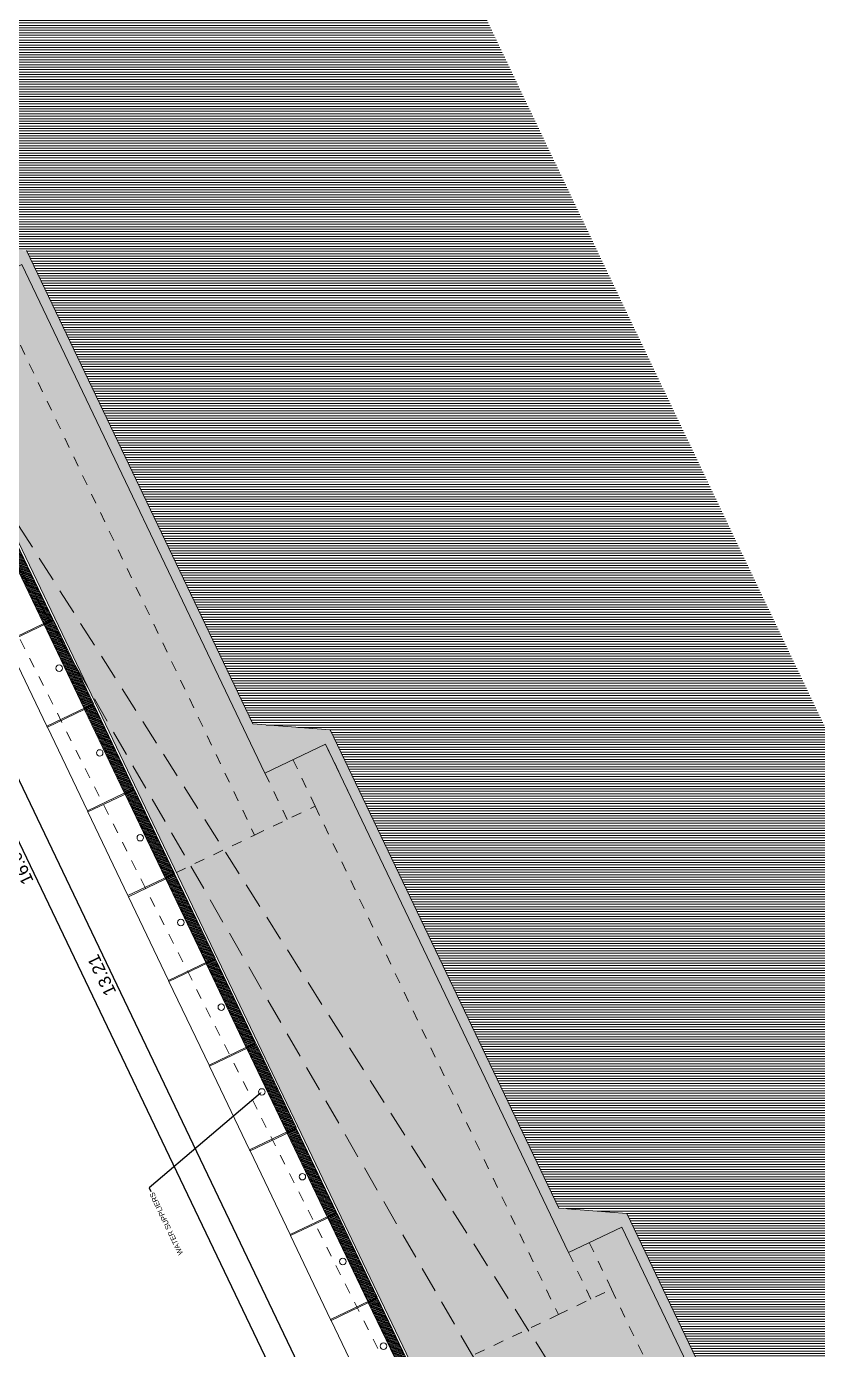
# Model space of a CAD drawing. Header units: metres. Extents: x 679304 to 680626, y 2747329 to 2750056.
# Drawn here: x 679422.39 to 679430.07, y 2747419.99 to 2747432.82 of the extents above; entities that cross this region are included whole.
import ezdxf
from ezdxf import colors
from ezdxf.entities.mleader import LeaderData, LeaderLine
from ezdxf.math import Vec2, Vec3

# ---------------------------------------------------------------- set-up
doc = ezdxf.new("R2010")
doc.units = ezdxf.units.M
doc.linetypes.add('HIDDEN', pattern=[0.375, 0.25, -0.125])
doc.linetypes.add('TRAZOS2', pattern=[9.524999999999999, 6.349999999999999, -3.174999999999999])
for name, color, linetype in [('01-TX', 7, 'Continuous'), ('01-TX-Dimensions_1-50', 157, 'Continuous'), ('COTAUX', 7, 'Continuous')]:
    doc.layers.add(name, color=color, linetype=linetype)
for name, color, linetype, lineweight in [('02-L-projecció', 6, 'Continuous', 5), ('02-L-seccionat', 4, 'Continuous', 5), ('3-TR terra compactada', 45, 'Continuous', 0)]:
    doc.layers.add(name, color=color, linetype=linetype, lineweight=lineweight)
for name, color, linetype, lineweight, true_color in [('02-L-projecció 2', 251, 'Continuous', 5, 0x636363), ('3-TR D formigó', 251, 'Continuous', 5, 0x666666), ('3-TR tot_u', 8, 'Continuous', 5, 0x787878)]:
    doc.layers.add(name, color=color, linetype=linetype, lineweight=lineweight, true_color=true_color)
doc.styles.get("Standard").update_dxf_attribs({"font": 'arial.ttf'})
doc.dimstyles.new('E50', dxfattribs={"dimscale": 0.03, "dimtxt": 4, "dimasz": 0.5, "dimexe": 0.1, "dimexo": 15, "dimgap": 1, "dimtad": 1, "dimzin": 0, "dimdsep": 46, "dimtxsty": 'Standard', "dimblk1": 'LINCOT200', "dimblk2": 'LINCOT200', "dimsah": 1, "dimcen": 0.1, "dimdle": 0.1, "dimclrt": 256, "dimadec": 0, "dimazin": 0, "dimtfac": 0.0153846153846154, "dimtofl": 0, "dimtmove": 0, "dimatfit": 3, "dimldrblk": 'LINCOT200', "dimfxl": 1, "dimtolj": 1, "dimtzin": 0, "dimarcsym": 0})
pattern_1 = [(140.2657052682364, (0, 0), (0.015094048204164, 0.1822566261451429), [0.01905, -0.2095499999999999]), (85.26570526823643, (0, 0), (-0.1908913524536957, -0.0361290523655072), [0.01524, -0.1676405841699999]), (190.7171499682364, (0.0012578340247273, 0.0151880029588938), (-0.1757972964594494, 0.1461275733350754), [0.0161900088, -0.1780902445999999]), (136.4499052682364, (-0.0507994536310434, -0.0002355808392167), (0.0407847698064164, 0.2712710937435791), [0.028575, -0.3143249999999999]), (186.9012628782364, (-0.0474007506854832, 0.0223703235387802), (-0.248524405585019, 0.2362541636179226), [0.02428502314, -0.26713560816]), (81.4498564382365, (-0.0507994536310434, -0.0002355808392167), (-0.2485244055728927, 0.236254163631453), [0.02285996707, -0.25145973192]), (111.2657052682364, (-0.0382173806428909, 0.0252230414189398), (0.1015609996681333, 0.1520870071589396), [0.01905, -0.2095499999999999]), (56.26570526823645, (-0.0382173806428909, 0.0252230414189398), (-0.1844725872360155, 0.0609472077343225), [0.01524, -0.16764]), (161.7171502682364, (-0.0297539639286697, 0.0378969581797719), (-0.0829115885169779, 0.2130342145507936), [0.0161900088, -0.1780899375999999]), (127.7657052682364, (0, 0), (-0.0845684527995312, 0.0026964532210802), [0, -0.165608, 0, -0.17018, 0, -0.168275]), (97.76570526823637, (0, 0), (-0.1004893681048352, 0.066354365092064), [0, -0.097028, 0, -0.1617979999999999, 0, -0.064135]), (57.76570526823642, (0.0002626720815897, -0.0566413912456483), (0.0050998925121989, 0.1356157037433498), [0, -0.0635, 0, -0.1981199999999999, 0, -0.2628899999999998]), (47.76570526823642, (0.0003804634325206, -0.0820411178283394), (-0.0261131541353712, 0.1480096753778696), [0, -0.08255, 0, -0.1315719999999999, 0, -0.1866899999999999])]

# ---------------------------------------------------------------- blocks, each defined once
blk = doc.blocks.new('Long section P1')
at = {"layer": '3-TR D formigó'}
h = blk.add_hatch(dxfattribs=at)
h.set_pattern_fill('_USER', color=256, scale=0.008, angle=45.00369072608052, pattern_type=0)
h.set_pattern_definition([(45.00369072608051, (6.623404463753104, 0.6952112559229136), (-0.0056572186258434, 0.0056564898496692), [])])
h.paths.add_polyline_path([(15.69224042911082, 6.304559260141104), (16.59224042855203, 6.304559260141104), (16.59224042808637, 6.404559285845607), (15.69224042864516, 6.404559286311268)])
h = blk.add_hatch(color=256, dxfattribs=at)
h.dxf.hatch_style = 1
h.paths.add_polyline_path([(16.603440429084, 6.404559285612776), (16.59224042808637, 6.404559285845607), (16.59224042855203, 6.30455925874412), (16.60344042815268, 6.304559259908273)])
h = blk.add_hatch(dxfattribs=at)
h.set_pattern_fill('_USER', color=256, scale=0.008, angle=45.00369072608052, pattern_type=0)
h.set_pattern_definition([(45.00369072608051, (7.534604463726282, 0.6952112559229136), (-0.0056572186258434, 0.0056564898496692), [])])
h.paths.add_polyline_path([(16.60344042815268, 6.304559260141104), (17.50344042852521, 6.304559260141104), (17.50344042852521, 6.404559285612776), (16.603440429084, 6.404559285612776)])
h = blk.add_hatch(color=256, dxfattribs=at)
h.dxf.hatch_style = 1
h.paths.add_polyline_path([(17.51464042859152, 6.404559285845607), (17.50344042852521, 6.404559285612776), (17.50344042945653, 6.304559259209781), (17.51464042812586, 6.304559259675443)])
h = blk.add_hatch(dxfattribs=at)
h.set_pattern_fill('_USER', color=256, scale=0.008, angle=45.00369072608052, pattern_type=0)
h.set_pattern_definition([(45.00369072608051, (8.44580446369946, 0.6952112559229136), (-0.0056572186258434, 0.0056564898496692), [])])
h.paths.add_polyline_path([(17.51464042812586, 6.304559259908273), (18.41464042849839, 6.304559260141104), (18.41464042849839, 6.404559285845607), (17.51464042859152, 6.404559285845607)])
h = blk.add_hatch(color=256, dxfattribs=at)
h.dxf.hatch_style = 1
h.paths.add_polyline_path([(18.42584042903036, 6.404559286078438), (18.41464042849839, 6.404559285845607), (18.41464042849839, 6.304559259209781), (18.42584042809903, 6.304559259209781)])
h = blk.add_hatch(dxfattribs=at)
h.set_pattern_fill('_USER', color=256, scale=0.008, angle=45.00369072608052, pattern_type=0)
h.set_pattern_definition([(45.00369072608051, (9.357004463672636, 0.6952112559229136), (-0.0056572186258434, 0.0056564898496692), [])])
h.paths.add_polyline_path([(18.4258404285647, 6.304559259675443), (19.32584042893722, 6.304559260141104), (19.32584042893722, 6.404559285845607), (18.42584042903036, 6.404559286078438)])
h = blk.add_hatch(color=256, dxfattribs=at)
h.dxf.hatch_style = 1
h.paths.add_polyline_path([(19.33704042900354, 6.404559285845607), (19.32584042893722, 6.404559285845607), (19.32584042847156, 6.30455925874412), (19.33704042807221, 6.304559259675443)])
h = blk.add_hatch(dxfattribs=at)
h.set_pattern_fill('_USER', color=256, scale=0.008, angle=45.00369072608052, pattern_type=0)
h.set_pattern_definition([(45.00369072608051, (10.26820446411147, 0.6952112556900829), (-0.0056572186258434, 0.0056564898496692), [])])
h.paths.add_polyline_path([(19.33704042900354, 6.304559260141104), (20.2370404289104, 6.304559259675443), (20.23704042937607, 6.404559285845607), (19.33704042900354, 6.404559285845607)])
h = blk.add_hatch(color=256, dxfattribs=at)
h.dxf.hatch_style = 1
h.paths.add_polyline_path([(20.24824042851105, 6.404559285612776), (20.23704042937607, 6.404559285845607), (20.23704042844475, 6.30455925874412), (20.24824042851105, 6.304559259675443)])
h = blk.add_hatch(dxfattribs=at)
h.set_pattern_fill('_USER', color=256, scale=0.008, angle=45.00369072608052, pattern_type=0)
h.set_pattern_definition([(45.00369072608051, (11.17940446408465, 0.695211256388575), (-0.0056572186258434, 0.0056564898496692), [])])
h.paths.add_polyline_path([(20.24824042897671, 6.304559260141104), (21.14824042795226, 6.304559260141104), (21.14824042888358, 6.404559285845607), (20.24824042851105, 6.404559285612776)])
h = blk.add_hatch(color=256, dxfattribs=at)
h.dxf.hatch_style = 1
h.paths.add_polyline_path([(21.15944042801857, 6.404559286311268), (21.14824042888358, 6.404559285845607), (21.14824042888358, 6.304559259209781), (21.15944042848423, 6.304559259675443)])
h = blk.add_hatch(dxfattribs=at)
h.set_pattern_fill('_USER', color=256, scale=0.008, angle=45.00369072608052, pattern_type=0)
h.set_pattern_definition([(45.00369072608051, (12.09060446405783, 0.6952112559229136), (-0.0056572186258434, 0.0056564898496692), [])])
h.paths.add_polyline_path([(21.15944042894989, 6.304559259675443), (22.0594404283911, 6.304559260141104), (22.05944042885676, 6.404559285845607), (21.15944042801857, 6.404559286311268)])
h = blk.add_hatch(color=256, dxfattribs=at)
h.dxf.hatch_style = 1
h.paths.add_polyline_path([(22.07064042892307, 6.404559286311268), (22.05944042885676, 6.404559285845607), (22.05944042792544, 6.304559259209781), (22.07064042938873, 6.304559259675443)])
h = blk.add_hatch(dxfattribs=at)
h.set_pattern_fill('_USER', color=256, scale=0.008, angle=45.00369072608052, pattern_type=0)
h.set_pattern_definition([(45.00369072608051, (13.00180446403101, 0.6952112559229136), (-0.0056572186258434, 0.0056564898496692), [])])
h.paths.add_polyline_path([(22.07064042892307, 6.304559260141104), (22.97064042882994, 6.304559260141104), (22.9706404292956, 6.404559285845607), (22.07064042892307, 6.404559286311268)])
h = blk.add_hatch(color=256, dxfattribs=at)
h.dxf.hatch_style = 1
h.paths.add_polyline_path([(22.98184042889625, 6.404559285845607), (22.9706404292956, 6.404559285845607), (22.97064042882994, 6.30455925874412), (22.98184042843059, 6.304559259675443)])
h = blk.add_hatch(dxfattribs=at)
h.set_pattern_fill('_USER', color=256, scale=0.008, angle=45.00369072608052, pattern_type=0)
h.set_pattern_definition([(45.00369072608051, (13.91300446400419, 0.6952112559229136), (-0.0056572186258434, 0.0056564898496692), [])])
h.paths.add_polyline_path([(22.98184042982757, 6.304559259675443), (23.88184042926878, 6.304559260141104), (23.88184042926878, 6.404559285845607), (22.98184042889625, 6.404559285845607)])
h = blk.add_hatch(color=256, dxfattribs=at)
h.dxf.hatch_style = 1
h.paths.add_polyline_path([(23.89304042933509, 6.404559285845607), (23.88184042926878, 6.404559285845607), (23.88184042926878, 6.304559259209781), (23.89304042886942, 6.304559259675443)])
h = blk.add_hatch(dxfattribs=at)
h.set_pattern_fill('_USER', color=256, scale=0.008, angle=45.00369072608052, pattern_type=0)
h.set_pattern_definition([(45.00369072608051, (14.82420446397737, 0.6952112559229136), (-0.0056572186258434, 0.0056564898496692), [])])
h.paths.add_polyline_path([(23.89304042886942, 6.304559259908273), (24.79304042924196, 6.304559260141104), (24.79304042831063, 6.404559285845607), (23.89304042933509, 6.404559285845607)])
h = blk.add_hatch(dxfattribs=at)
h.set_pattern_fill('ANSI33', color=256, scale=0.008)
h.set_pattern_definition([(45, (0.9324492402374744, 4.456153837032616), (-0.0359210244842766, 0.0359210244842766), []), (45, (0.9683702802285552, 4.456153837498277), (-0.0359210244842766, 0.0359210244842766), [0.0254, -0.0127])])
h.paths.add_polyline_path([(27.23019151343033, 4.99273471115157), (27.60592488572001, 5.643524000653997), (29.93329225039826, 5.643679985338345), (29.92875551243059, 5.934452500880302), (27.12664042785764, 5.934452504268847), (27.12664042878896, 5.092734711244702), (21.65944042894989, 5.092734711244702), (21.65944042988122, 4.441945421742275), (16.1922404281795, 4.441945421975106), (16.1922404281795, 3.870162899605929), (10.72504042787477, 3.870162899605929), (10.71988787036389, 3.770163531182333), (16.29224042873829, 3.770156301558017), (16.62236303137615, 4.341945421649143), (21.76299151498824, 4.341945421881973), (22.13872488681227, 4.992734710918739)])
at = {"layer": '3-TR terra compactada'}
h = blk.add_hatch(dxfattribs=at)
h.set_pattern_fill('LINE', color=256, scale=0.0075, angle=-115.5575462492015, style=0)
h.set_pattern_definition([(244.4424537507984, (1.000000000465661, 2.499999999534338), (0.0214825048844089, -0.0102731270867905), [])])
h.paths.add_polyline_path([(10.71988786989823, 5.267380715497663), (10.46988786989823, 5.267380715497663), (3.121245155110955, 2.934974295552819), (3.121245155110955, 2.301979742245748), (2.170754761900752, 2.301979742478579), (2.170754756778478, 2.684450435684993), (1.84492399264127, 2.687072572764009), (0, 2.722765030805021), (-4.656613e-10, 0), (34.51064929459244, 0), (34.51531785260886, 6.562653443310409), (29.9232946918346, 6.482318322639912), (29.93329225039854, 5.643679985320426), (27.60592488572001, 5.643524000653997), (27.23019151389599, 4.99273470765911), (22.13872488681227, 4.992734710918739), (21.76299151498824, 4.341945421881973), (16.62236303137615, 4.341945421649143), (16.29224042873829, 3.770156301558017), (10.71988787036389, 3.770163531182333)])
at = {"layer": '3-TR tot_u'}
h = blk.add_hatch(dxfattribs=at)
h.set_pattern_fill('AR-CONC', color=256, scale=0.001, angle=90.26570526823643)
h.set_pattern_definition(pattern_1)
h.paths.add_polyline_path([(15.69224042771384, 6.28445248841308), (13.87002394301817, 6.284452486317604), (13.86984042730182, 6.295629837550222), (12.57019382109865, 6.295651278458535), (11.14983986830339, 6.304452437907457), (11.14983986830339, 5.576142784208059), (10.76339384634048, 5.572793006431311), (2.671245385892689, 3.001979742199182), (2.170202194713056, 3.002452704124152), (2.170754761435091, 2.301979742012917), (3.121245155110955, 2.301979742245748), (3.121245155110955, 2.934974295552819), (10.46988786989823, 5.267380715497663), (10.71988786989823, 5.267380715497663), (10.71988787036389, 3.870162899140268), (16.1922404281795, 3.870162899605929), (16.19224042864516, 4.2201628992334), (15.69224042864516, 4.2201628992334)])
h = blk.add_hatch(dxfattribs=at)
h.set_pattern_fill('AR-CONC', color=256, scale=0.001, angle=90.26570526823643)
h.set_pattern_definition(pattern_1)
h.paths.add_polyline_path([(21.15944042848423, 6.284452497027814), (15.6922404281795, 6.284452489111572), (15.69224042864516, 4.791945421602576), (21.15944042894989, 4.791945422068238), (21.15944042894989, 5.442734710872173)])
h.paths.add_polyline_path([(16.1922404281795, 4.441945421975106), (15.69224042911082, 4.441945421975106), (15.69224042864516, 4.2201628992334), (16.19224042864516, 4.2201628992334)])
h.paths.add_polyline_path([(21.65944042894989, 4.791945422068238), (21.15944042894989, 4.791945422068238), (15.69224042864516, 4.791945421602576), (15.69224042911082, 4.441945421975106), (16.1922404281795, 4.441945421975106), (21.65944042988122, 4.441945421742275)])
h.paths.add_polyline_path([(21.65944042894989, 5.092734711244702), (21.15944042988122, 5.092734711244702), (21.15944042894989, 4.791945422068238), (21.65944042894989, 4.791945422068238)])
h.paths.add_polyline_path([(27.12664042878896, 5.092734711244702), (27.12664042878896, 5.442734711803495), (21.15944042894989, 5.442734710872173), (21.15944042988122, 5.092734711244702)])
h.paths.add_polyline_path([(27.12664042785764, 5.442734711570665), (27.12664042808866, 5.934452500646561), (29.92875551190955, 5.93445249818934), (29.923294685781, 6.284452503779903), (21.15944042848423, 6.284452497027814), (21.15944042894989, 5.442734710872173)])
at = {"layer": '02-L-projecció', "linetype": 'TRAZOS2', "ltscale": 0.01}
for points in [[(36.04808124760166, 6.934192469110712), (13.86983875045553, 6.465161581523716)], [(15.69224042771384, 6.28445248841308), (15.69224042864516, 4.791945421602576)], [(21.15944042848423, 6.284452497027814), (21.15944042894989, 5.442734710872173)], [(26.62664044136182, 5.442734714830294), (21.15944042894989, 5.442734710872173), (21.15944042894989, 4.791945422068238), (15.69224042864516, 4.791945421602576), (15.69224042864516, 4.2201628992334), (11.16988787055015, 4.220162899699062), (11.16988786961883, 5.582215396687388)], [(21.65944042894989, 5.092734711244702), (21.15944042988122, 5.092734711244702)], [(21.15944042894989, 4.791945422068238), (21.65944042894989, 4.791945422068238)], [(16.1922404281795, 4.441945421975106), (15.69224042911082, 4.441945421975106)], [(21.65944042988122, 4.441945421742275), (21.15944042894989, 4.441945421509444)], [(15.69224042864516, 4.2201628992334), (16.19224042864516, 4.2201628992334)]]:
    blk.add_lwpolyline(points, dxfattribs=at)
at = {"layer": '02-L-projecció'}
for points in [[(15.69224042864516, 6.804559285752475), (16.59224042855203, 6.804559285752475)], [(16.603440429084, 6.804559285752475), (17.50344042759389, 6.804559285752475)], [(17.51464042859152, 6.804559285752475), (18.41464042849839, 6.804559285519644)], [(18.42584042903036, 6.804559285752475), (19.32584042893722, 6.804559285752475)], [(19.3370404294692, 6.804559285519644), (20.2370404289104, 6.804559285752475)], [(20.24824042897671, 6.804559285752475), (21.14824042934924, 6.804559285286813)], [(21.15944042848423, 6.804559285752475), (22.05944042885676, 6.804559285519644)], [(22.07064042892307, 6.804559285519644), (22.9706404292956, 6.804559285752475)], [(22.98184042889625, 6.804559285519644), (23.88184042973444, 6.804559285752475)], [(10.71988787036389, 3.870162899605929), (10.71988787036389, 3.770163531182333), (16.29224042873829, 3.770156301558017), (16.62236303137615, 4.341945421649143), (21.76299151498824, 4.341945421881973), (22.13872488681227, 4.992734710918739), (27.23019151389599, 4.992734710918739)]]:
    blk.add_lwpolyline(points, dxfattribs=at)
for centre in [(16.14784042909741, 6.454559287289157), (17.05904042813927, 6.454559287521988), (17.97024042857811, 6.454559287521988), (18.88144042855129, 6.454559287521988), (19.79264042899012, 6.454559287521988), (20.70384042849764, 6.454559287521988), (21.61504042893648, 6.454559287521988), (22.52624042937532, 6.454559287521988), (23.43744042981416, 6.454559287521988)]:
    blk.add_circle(centre, 0.0315, dxfattribs=at)
at = {"layer": '02-L-projecció 2', "linetype": 'HIDDEN'}
for points in [[(10.32010414497927, 5.590077582746744), (12.06988739082589, 5.601199615281075), (15.29524358967319, 5.684452505782246), (29.95956068858504, 6.804452505428344)], [(11.16988787008449, 4.647635691799223), (15.29958445904776, 5.07452964130789), (29.74844286032021, 6.794452506583184)]]:
    blk.add_lwpolyline(points, dxfattribs=at)
at = {"layer": '02-L-projecció 2'}
for points in [[(16.59224042948335, 6.30455925874412), (16.59224042855203, 6.804559285752475)], [(16.59224042855203, 6.804559285752475), (16.603440429084, 6.804559285752475)], [(16.60344042815268, 6.304559260141104), (16.603440429084, 6.804559285752475)], [(17.50344042852521, 6.30455925874412), (17.50344042759389, 6.804559285752475)], [(17.50344042759389, 6.804559285752475), (17.51464042859152, 6.804559285752475)], [(17.51464042812586, 6.304559259908273), (17.51464042859152, 6.804559285752475)], [(18.41464042896405, 6.30455925874412), (18.41464042849839, 6.804559285519644)], [(18.41464042849839, 6.804559285519644), (18.42584042903036, 6.804559285752475)], [(18.4258404285647, 6.304559259675443), (18.42584042903036, 6.804559285752475)], [(19.32584042847156, 6.304559258511289), (19.32584042893722, 6.804559285752475)], [(19.32584042893722, 6.804559285752475), (19.3370404294692, 6.804559285519644)], [(19.33704042900354, 6.304559260141104), (19.3370404294692, 6.804559285519644)], [(20.2370404289104, 6.30455925874412), (20.2370404289104, 6.804559285752475)], [(20.2370404289104, 6.804559285752475), (20.24824042897671, 6.804559285752475)], [(20.24824042897671, 6.304559260141104), (20.24824042897671, 6.804559285752475)], [(21.14824042795226, 6.30455925874412), (21.14824042934924, 6.804559285286813)], [(21.14824042934924, 6.804559285286813), (21.15944042848423, 6.804559285752475)], [(21.15944042894989, 6.304559259675443), (21.15944042848423, 6.804559285752475)], [(22.05944042885676, 6.30455925874412), (22.05944042885676, 6.804559285519644)], [(22.05944042885676, 6.804559285519644), (22.07064042892307, 6.804559285519644)], [(22.07064042892307, 6.304559260141104), (22.07064042892307, 6.804559285519644)], [(22.97064042882994, 6.30455925874412), (22.9706404292956, 6.804559285752475)], [(22.9706404292956, 6.804559285752475), (22.98184042889625, 6.804559285519644)], [(22.98184042982757, 6.304559259675443), (22.98184042889625, 6.804559285519644)], [(23.88184042926878, 6.30455925874412), (23.88184042973444, 6.804559285752475)], [(23.89304042886942, 6.304559259908273), (23.89304042933509, 6.804559285752475)], [(16.59224042808637, 6.404559285845607), (16.603440429084, 6.404559285612776)], [(17.50344042852521, 6.404559285612776), (17.51464042859152, 6.404559285845607)], [(18.41464042849839, 6.404559285845607), (18.42584042903036, 6.404559286078438)], [(19.32584042893722, 6.404559285845607), (19.33704042900354, 6.404559285845607)], [(20.23704042937607, 6.404559285845607), (20.24824042851105, 6.404559285612776)], [(21.14824042888358, 6.404559285845607), (21.15944042801857, 6.404559286311268)], [(22.05944042885676, 6.404559285845607), (22.07064042892307, 6.404559286311268)], [(22.9706404292956, 6.404559285845607), (22.98184042889625, 6.404559285845607)], [(23.88184042926878, 6.404559285845607), (23.89304042933509, 6.404559285845607)]]:
    blk.add_lwpolyline(points, dxfattribs=at)
at = {"layer": '02-L-seccionat'}
for points in [[(15.69224042911082, 6.304559260141104), (16.59224042855203, 6.304559260141104), (16.59224042808637, 6.404559285845607), (15.69224042864516, 6.404559286311268), (15.69224042911082, 6.304559260141104)], [(16.60344042815268, 6.304559260141104), (17.50344042852521, 6.304559260141104), (17.50344042852521, 6.404559285612776), (16.603440429084, 6.404559285612776), (16.60344042815268, 6.304559260141104)], [(17.51464042812586, 6.304559259908273), (18.41464042849839, 6.304559260141104), (18.41464042849839, 6.404559285845607), (17.51464042859152, 6.404559285845607), (17.51464042812586, 6.304559259908273)], [(18.4258404285647, 6.304559259675443), (19.32584042893722, 6.304559260141104), (19.32584042893722, 6.404559285845607), (18.42584042903036, 6.404559286078438), (18.4258404285647, 6.304559259675443)], [(19.33704042900354, 6.304559260141104), (20.2370404289104, 6.304559259675443), (20.23704042937607, 6.404559285845607), (19.33704042900354, 6.404559285845607), (19.33704042900354, 6.304559260141104)], [(20.24824042897671, 6.304559260141104), (21.14824042795226, 6.304559260141104), (21.14824042888358, 6.404559285845607), (20.24824042851105, 6.404559285612776), (20.24824042897671, 6.304559260141104)], [(21.15944042894989, 6.304559259675443), (22.0594404283911, 6.304559260141104), (22.05944042885676, 6.404559285845607), (21.15944042801857, 6.404559286311268), (21.15944042894989, 6.304559259675443)], [(22.07064042892307, 6.304559260141104), (22.97064042882994, 6.304559260141104), (22.9706404292956, 6.404559285845607), (22.07064042892307, 6.404559286311268), (22.07064042892307, 6.304559260141104)], [(22.98184042982757, 6.304559259675443), (23.88184042926878, 6.304559260141104), (23.88184042926878, 6.404559285845607), (22.98184042889625, 6.404559285845607), (22.98184042982757, 6.304559259675443)], [(23.89304042886942, 6.304559259908273), (24.79304042924196, 6.304559260141104), (24.79304042831063, 6.404559285845607), (23.89304042933509, 6.404559285845607), (23.89304042886942, 6.304559259908273)], [(13.87002394301817, 6.284452486317604), (29.92329468904063, 6.284452509600669)], [(29.92875551190955, 5.93445249818934), (27.1266404273366, 5.934452500413732), (27.12664042878896, 5.092734711244702), (21.65944042894989, 5.092734711244702), (21.65944042988122, 4.441945421742275), (16.1922404281795, 4.441945421975106), (16.1922404281795, 3.870162899605929), (10.71988787036389, 3.870162899605929), (10.71988787036389, 5.267380715497663)]]:
    blk.add_lwpolyline(points, dxfattribs=at)
blk = doc.blocks.new('LINCOT200')
for p, q in [((0, -9.999961704014426), (0, 10.00003829598554)), ((3.695e-13, 3.82959855756e-05), (10.00000000000051, 3.82959855756e-05))]:
    blk.add_line(p, q)
at = {"const_width": 1.875}
blk.add_lwpolyline([(3.535533801624467, -3.535495714255787), (-3.535533950636761, 3.535572157214076)], dxfattribs=at)
at = {"layer": 'COTAUX'}
blk.add_line((0, 0), (-1.249999999999914, 0), dxfattribs=at)
blk = doc.blocks.new('*D108')
at = {"layer": '01-TX-Dimensions_1-50', "color": 0, "lineweight": -2, "transparency": 16777216}
for p, q in [((679419.1950172283, 2747432.096565384), (679418.9405753659, 2747431.974888797)), ((679425.8582453345, 2747417.516078342), (679418.9497530921, 2747431.962650769)), ((679426.1163373014, 2747417.622873538), (679425.8620101479, 2747417.501251805))]:
    blk.add_line(p, q, dxfattribs=at)
at = {"layer": 'DEFPOINTS', "color": 0, "transparency": 16777216}
for p in [(679419.6009857001, 2747432.290703478), (679418.9432818223, 2747431.976183051), (679426.5223057736, 2747417.817011633)]:
    blk.add_point(p, dxfattribs=at)
at = {"layer": '01-TX-Dimensions_1-50', "color": 0, "lineweight": -2, "transparency": 16777216, "xscale": 0.015, "yscale": 0.015, "zscale": 0.015}
for p, rotation in [((679418.9432818223, 2747431.976183051), 115.5575828872426), ((679425.8647166044, 2747417.50254606), 295.5575828872426)]:
    blk.add_blockref('LINCOT200', p, dxfattribs=dict(at, rotation=rotation))
at = {"layer": '01-TX-Dimensions_1-50', "transparency": 16777216, "insert": (679422.3216609056, 2747424.699989571), "char_height": 0.12, "attachment_point": 5, "rotation": 115.55758288724267}
blk.add_mtext('\\A1;16.04', dxfattribs=at)
blk = doc.blocks.new('*D109')
at = {"layer": '01-TX-Dimensions_1-50', "color": 0, "lineweight": -2, "transparency": 16777216}
for p, q in [((679420.3763014363, 2747429.62629717), (679420.3544761288, 2747429.615860095)), ((679420.3636538553, 2747429.603622066), (679426.0476769203, 2747417.717576892)), ((679426.0731704124, 2747417.713141222), (679426.0514417335, 2747417.702750355))]:
    blk.add_line(p, q, dxfattribs=at)
at = {"layer": 'DEFPOINTS', "color": 0, "transparency": 16777216}
for p in [(679420.7822699083, 2747429.820435264), (679426.4791388845, 2747417.907279316), (679426.0541481903, 2747417.704044608)]:
    blk.add_point(p, dxfattribs=at)
at = {"layer": '01-TX-Dimensions_1-50', "color": 0, "lineweight": -2, "transparency": 16777216, "xscale": 0.015, "yscale": 0.015, "zscale": 0.015}
for p, rotation in [((679420.3571825855, 2747429.617154348), 115.5575828872426), ((679426.0541481903, 2747417.704044608), 295.5575828872426)]:
    blk.add_blockref('LINCOT200', p, dxfattribs=dict(at, rotation=rotation))
at = {"layer": '01-TX-Dimensions_1-50', "transparency": 16777216, "insert": (679423.123290157, 2747423.621206838), "char_height": 0.12, "attachment_point": 5, "rotation": 115.55758288724267}
blk.add_mtext('\\A1;13.21', dxfattribs=at)

msp = doc.modelspace()

# ---------------------------------------------------------------- block references
at = {"rotation": 115.5575828872244}
msp.add_blockref('Long section P1', (679438.644752539, 2747408.239914612), dxfattribs=at)

# ---------------------------------------------------------------- dimensions: what is measured, and where the dimension line sits
at = {"layer": '01-TX-Dimensions_1-50'}
for base, p1, p2, picture, middle in [((679418.9432818223, 2747431.976183051), (679426.5223057735, 2747417.817011633), (679419.6009857001, 2747432.290703478), '*D108', (679422.4039992132, 2747424.739364555)), ((679426.0541481903, 2747417.704044608), (679420.7822699083, 2747429.820435264), (679426.4791388845, 2747417.907279316), '*D109', (679423.2056653874, 2747423.660599479))]:
    dim = msp.add_linear_dim(base=base, p1=p1, p2=p2, angle=115.5575828872425, dimstyle='E50', dxfattribs=at)
    dim.commit()
    dim.dimension.update_dxf_attribs({"geometry": picture, "text_midpoint": middle, "dimtype": 160})

# ---------------------------------------------------------------- leaders
at = {"layer": '01-TX'}
ml = msp.add_multileader_mtext('Standard', dxfattribs=at)
ml.set_content('WATER SUPPLIERS', color=256)
ml.set_leader_properties()
ml.build(insert=Vec2(0, 0))
ml.multileader.update_dxf_attribs({"dogleg_length": 0.0769230769230769, "arrow_head_size": 0.0192307692307692})
ctx = ml.context
ctx.base_point, ctx.char_height, ctx.arrow_head_size, ctx.landing_gap_size, ctx.plane_origin, ctx.plane_x_axis, ctx.plane_y_axis = Vec3(679423.8989507327, 2747420.893607902), 0.05, 0.0192307692307692, 0.0192307692307692, Vec3(679425.2111806493, 2747421.342878109), Vec3(-0.4281212612115987, 0.9037212986859335), Vec3(-0.9037212986859335, -0.4281212612115987)
notes = []
notes.append((ctx, [(1, (1, 1, 0), (679423.5837970546, 2747421.558865895), (0.4281212612115988, -0.9037212986859335), 0.0384615384615385, [(0, [(679424.6759649062, 2747422.489233905)], 0, [])])]))
ctx.mtext.insert, ctx.mtext.text_direction, ctx.mtext.rotation, ctx.mtext.flow_direction = Vec3(679423.8677393154, 2747420.900101606), Vec3(-0.4281212612115987, 0.9037212986859335), -0.0036511113149649, 5
for ctx, leaders in notes:
    for number, flags, end, landing, length, lines in leaders:
        leader = LeaderData()
        leader.index, (leader.has_last_leader_line, leader.has_dogleg_vector, leader.attachment_direction) = number, flags
        leader.last_leader_point, leader.dogleg_vector, leader.dogleg_length = Vec3(end), Vec3(landing), length
        for number, points, colour, breaks in lines:
            line = LeaderLine()
            line.index, line.vertices, line.color, line.breaks = number, Vec3.list(points), colors.encode_raw_color(colour), breaks
            leader.lines.append(line)
        ctx.leaders.append(leader)

doc.saveas('drawing.dxf')
